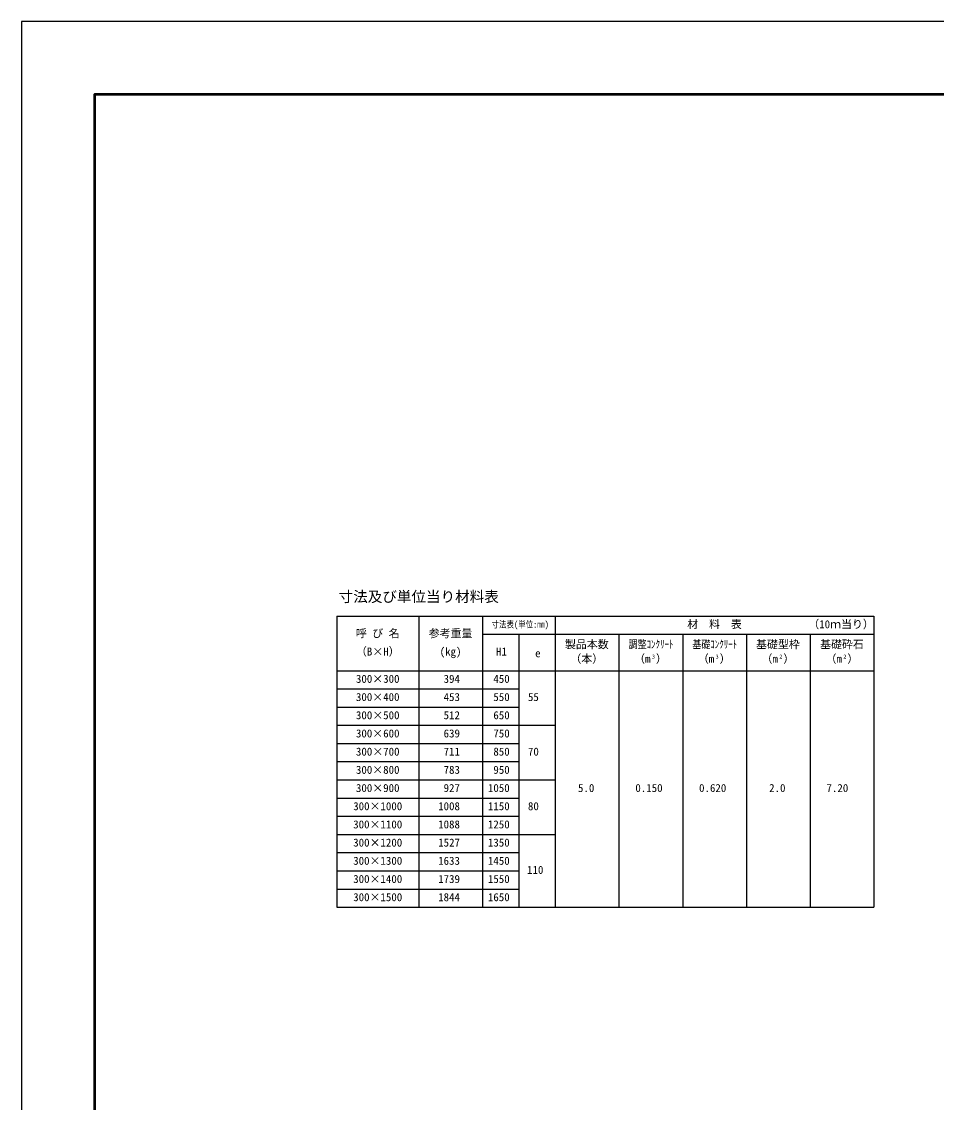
# Model space of a CAD drawing. Units: millimetres, scale not verified. Extents: x -16800 to 16800, y -5940 to 5940.
# Drawn here: x -16800 to -11775, y 0 to 5940 of the extents above; entities that cross this region are included whole.
import ezdxf
from ezdxf.enums import TextEntityAlignment as Align

# ---------------------------------------------------------------- set-up
doc = ezdxf.new("R2010")
doc.units = ezdxf.units.MM
doc.header["$LTSCALE"] = 20
for name, color, linetype, lineweight in [('0-0_Defpoints', 5, 'Continuous', 25), ('0-2_TXT', 7, 'Continuous', 25), ('0-4_WAKU', 3, 'Continuous', 25), ('0-7_HYO2', 4, 'Continuous', 25), ('0-8_HYO', 3, 'Continuous', 25)]:
    doc.layers.add(name, color=color, linetype=linetype, lineweight=lineweight)
doc.styles.add('ＭＳ ゴシック', font='')
doc.styles.get('ＭＳ ゴシック').set_extended_font_data('MS Gothic')

msp = doc.modelspace()

# ---------------------------------------------------------------- linework, layer by layer
at = {"layer": '0-0_Defpoints'}
msp.add_lwpolyline([(-16800, -5940), (0, -5940), (0, 5940), (-16800, 5940)], close=True, dxfattribs=at)
at = {"layer": '0-4_WAKU', "lineweight": 50}
msp.add_lwpolyline([(-16400, -5540), (-400, -5540), (-400, 5540), (-16400, 5540)], close=True, dxfattribs=at)
at = {"layer": '0-7_HYO2'}
for p, q in [((-15068.34, 2272.64), (-14068.34, 2272.64)), ((-15068.34, 2172.64), (-14068.34, 2172.64)), ((-15068.34, 2072.64), (-13868.34, 2072.64)), ((-15068.34, 1972.64), (-14068.34, 1972.64)), ((-15068.34, 1872.64), (-14068.34, 1872.64)), ((-15068.34, 1772.64), (-13868.34, 1772.64)), ((-15068.34, 1672.64), (-14068.34, 1672.64)), ((-15068.34, 1572.64), (-14068.34, 1572.64)), ((-15068.34, 1472.64), (-13868.34, 1472.64)), ((-15068.34, 1372.64), (-14068.34, 1372.64)), ((-15068.34, 1272.64), (-14068.34, 1272.64)), ((-15068.34, 1172.64), (-14068.34, 1172.64))]:
    msp.add_line(p, q, dxfattribs=at)
at = {"layer": '0-8_HYO'}
for p, q in [((-15068.34, 2672.64), (-15068.34, 1072.64)), ((-15068.34, 2672.64), (-12118.34, 2672.64)), ((-15068.34, 2672.64), (-12118.34, 2672.64)), ((-14618.34, 2672.64), (-14618.34, 1072.64)), ((-14268.34, 2672.64), (-14268.34, 1072.64)), ((-13868.34, 2672.64), (-13868.34, 1072.64)), ((-12118.34, 2672.64), (-12118.34, 1072.64)), ((-14268.34, 2572.64), (-12118.34, 2572.64)), ((-14068.34, 2572.64), (-14068.34, 1072.64)), ((-13518.34, 2572.64), (-13518.34, 1072.64)), ((-13168.34, 2572.64), (-13168.34, 1072.64)), ((-12818.34, 2572.64), (-12818.34, 1072.64)), ((-12468.34, 2572.64), (-12468.34, 1072.64)), ((-15068.34, 2372.64), (-12118.34, 2372.64)), ((-15068.34, 1072.64), (-12118.34, 1072.64))]:
    msp.add_line(p, q, dxfattribs=at)

# ---------------------------------------------------------------- texts
at = {"layer": '0-2_TXT', "style": 'ＭＳ ゴシック'}
for s, height, p in [('寸法及び単位当り材料表', 58.65, (-15058.34, 2732.64)), ('材  料  表', 43.99, (-13143.34, 2592.64)), ('（', 43.99, (-12478.34, 2592.64)), ('1', 43.99, (-12418.34, 2592.64)), ('0', 43.99, (-12388.34, 2592.64)), ('ｍ', 43.99, (-12358.34, 2592.64)), ('当', 43.99, (-12298.34, 2592.64)), ('り', 43.99, (-12238.34, 2592.64)), ('）', 43.99, (-12178.34, 2592.64)), ('呼 び 名', 43.99, (-14963.34, 2542.64)), ('参考重量', 43.99, (-14563.34, 2542.64)), ('（B×H）', 43.99, (-14963.34, 2442.64)), ('(kg)', 43.99, (-14503.34, 2442.64)), ('H1', 43.99, (-14193.84, 2442.34)), ('製品本数', 43.99, (-13815.13, 2482.64)), ('基礎型枠', 43.99, (-12765.13, 2482.64)), ('基礎砕石', 43.99, (-12413.34, 2482.64)), ('e', 43.99, (-13978.84, 2433.5)), ('（本）', 43.99, (-13785.13, 2402.64)), ('（m ）', 43.99, (-13435.13, 2402.64)), ('3', 21.99, (-13337.65, 2432.64)), ('（m ）', 43.99, (-13085.13, 2402.64)), ('3', 21.99, (-12987.65, 2432.64)), ('（m ）', 43.99, (-12735.13, 2402.64)), ('2', 21.99, (-12637.65, 2432.64)), ('（m ）', 43.99, (-12383.34, 2402.64)), ('2', 21.99, (-12285.85, 2432.64)), ('300×300', 43.99, (-14963.34, 2292.64)), (' 394', 43.99, (-14511.67, 2292.64)), (' 450', 43.99, (-14238.34, 2292.64)), ('300×400', 43.99, (-14963.34, 2192.64)), (' 453', 43.99, (-14511.67, 2192.64)), (' 550', 43.99, (-14238.34, 2192.64)), (' 55', 43.99, (-14048.34, 2192.64)), ('300×500', 43.99, (-14963.34, 2092.64)), (' 512', 43.99, (-14511.67, 2092.64)), (' 650', 43.99, (-14238.34, 2092.64)), ('300×600', 43.99, (-14963.34, 1992.64)), (' 639', 43.99, (-14511.67, 1992.64)), (' 750', 43.99, (-14238.34, 1992.64)), ('300×700', 43.99, (-14963.34, 1892.64)), (' 711', 43.99, (-14511.67, 1892.64)), (' 850', 43.99, (-14238.34, 1892.64)), (' 70', 43.99, (-14048.34, 1892.64)), ('300×800', 43.99, (-14963.34, 1792.64)), (' 783', 43.99, (-14511.67, 1792.64)), (' 950', 43.99, (-14238.34, 1792.64)), ('300×900', 43.99, (-14963.34, 1692.64)), (' 927', 43.99, (-14511.67, 1692.64)), ('1050', 43.99, (-14238.34, 1692.64)), ('5.0', 43.99, (-13743.34, 1692.64)), ('0.150', 43.99, (-13428.34, 1692.64)), ('0.620', 43.99, (-13078.34, 1692.64)), ('2.0', 43.99, (-12693.34, 1692.64)), ('7.20', 43.99, (-12378.34, 1692.64)), ('300×1000', 43.99, (-14978.34, 1592.64)), ('1008', 43.99, (-14511.67, 1592.64)), ('1150', 43.99, (-14238.34, 1592.64)), (' 80', 43.99, (-14048.34, 1592.64)), ('300×1100', 43.99, (-14978.34, 1492.64)), ('1088', 43.99, (-14511.67, 1492.64)), ('1250', 43.99, (-14238.34, 1492.64)), ('300×1200', 43.99, (-14978.34, 1392.64)), ('1527', 43.99, (-14511.67, 1392.64)), ('1350', 43.99, (-14238.34, 1392.64)), ('300×1300', 43.99, (-14978.34, 1292.64)), ('1633', 43.99, (-14511.67, 1292.64)), ('1450', 43.99, (-14238.34, 1292.64)), ('300×1400', 43.99, (-14978.34, 1192.64)), ('1739', 43.99, (-14511.67, 1192.64)), ('1550', 43.99, (-14238.34, 1192.64)), ('110', 43.99, (-14023.34, 1242.64)), ('300×1500', 43.99, (-14978.34, 1092.64)), ('1844', 43.99, (-14511.67, 1092.64)), ('1650', 43.99, (-14238.34, 1092.64))]:
    msp.add_text(s, height=height, dxfattribs=at).set_placement(p, align=Align.BOTTOM_LEFT)
at = {"layer": '0-2_TXT', "style": 'ＭＳ ゴシック', "width": 0.8}
for s, height, p in [('寸法表(単位:㎜)', 36.66, (-14218.34, 2597.64)), ('調整ｺﾝｸﾘｰﾄ', 43.99, (-13465.13, 2482.64)), ('基礎ｺﾝｸﾘｰﾄ', 43.99, (-13115.13, 2482.64))]:
    msp.add_text(s, height=height, dxfattribs=at).set_placement(p, align=Align.BOTTOM_LEFT)

doc.saveas('drawing.dxf')
